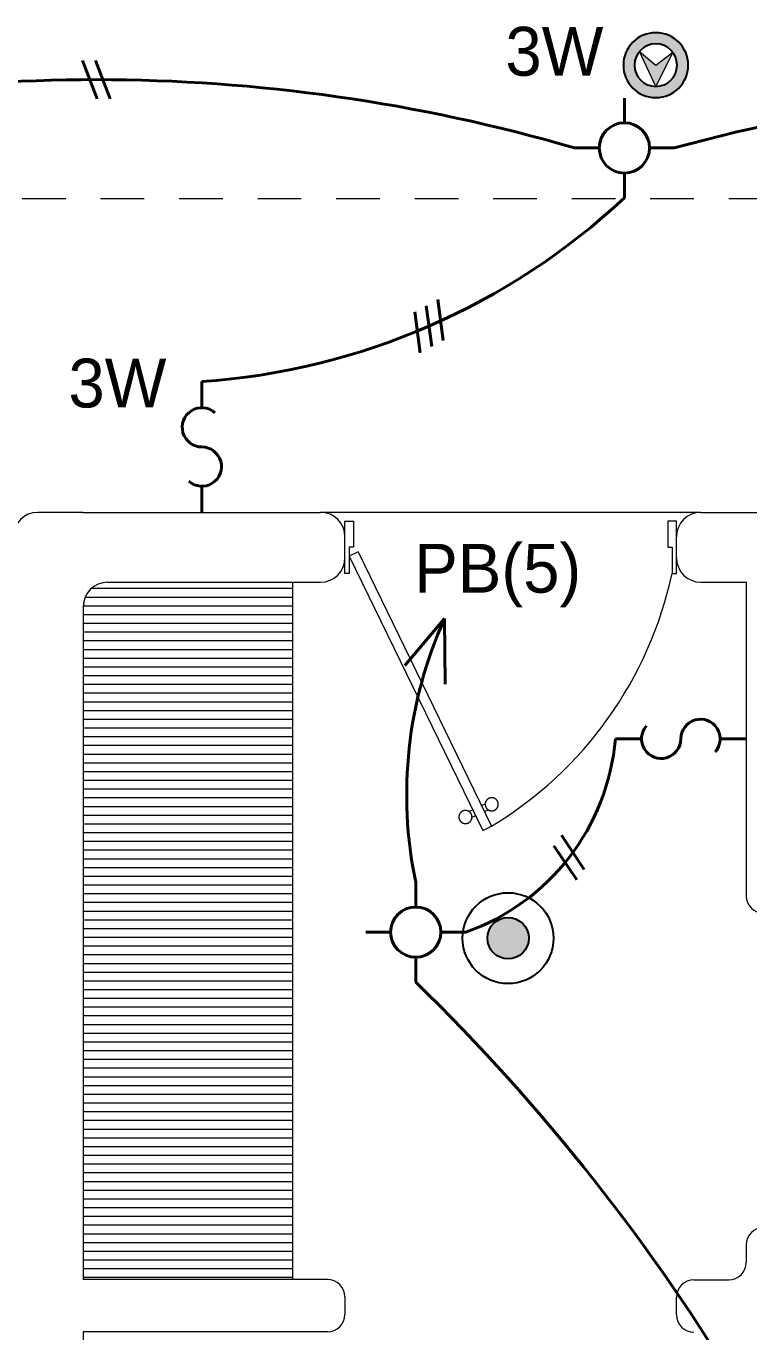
# Model space of a CAD drawing. Header units: metres. Extents: x 14 to 2416, y -346 to 476.
# Drawn here: x 141.013 to 143.084, y -82.42 to -78.677 of the extents above; entities that cross this region are included whole.
import ezdxf

# ---------------------------------------------------------------- set-up
doc = ezdxf.new("R2010")
doc.units = ezdxf.units.M
doc.linetypes.add('0', pattern=[0])
doc.linetypes.add('HIDDEN2', pattern=[0.1875, 0.125, -0.0625])
doc.layers.get('0').update_dxf_attribs({"linetype": '0', "lineweight": 20})
for name, color, linetype, lineweight in [('A-ANNO-TEXT', 20, 'Continuous', 13), ('A-DOOR', 35, 'Continuous', 5), ('A-WALL', 250, 'Continuous', 20), ('closets', 253, 'Continuous', 0), ('E Salida Interruptores', 22, 'Continuous', 40), ('E Salida Luces', 22, 'Continuous', 40), ('E Tuberia Emp Losa', 22, 'Continuous', 40), ('MAVA', 1, 'Continuous', 15), ('piso', 253, 'Continuous', 0)]:
    doc.layers.add(name, color=color, linetype=linetype, lineweight=lineweight)
doc.layers.add('MAVA LUM', color=1, linetype='Continuous')
doc.layers.add('MAVA Luminarias', color=1, linetype='Continuous')
doc.layers.add('Techos 1', color=7, linetype='HIDDEN2', lineweight=9, true_color=0x42391a)
doc.styles.add('CENTURY GOTHIC', font='GOTHIC.TTF')
doc.styles.add('DIMTEXT', font='dim.shx', dxfattribs={"width": 0.75})

# ---------------------------------------------------------------- blocks, each defined once
blk = doc.blocks.new('SUPERFICIAL')
at = {"layer": 'MAVA LUM'}
h = blk.add_hatch(color=256, dxfattribs=at)
h.dxf.hatch_style = 1
edge = h.paths.add_edge_path()
edge.add_arc((0.0008, 0.0016), 0.059, 0, 360)
for radius in [0.1303, 0.0593]:
    blk.add_circle((0.0008, 0.0016, 0), radius, dxfattribs=at)
at = {"ltscale": 1e-05, "style": 'DIMTEXT', "flags": 1}
blk.add_attdef('MULTIPLICADOR', (0.0928, 0.4687), '', height=0.15, dxfattribs=at)
blk = doc.blocks.new('dl ip')
at = {"layer": 'MAVA', "true_color": 0xf8991e, "transparency": 33554687}
h = blk.add_hatch(color=30, dxfattribs=at)
h.dxf.hatch_style = 1
h.paths.add_polyline_path([(94.7574, -111.2088), (94.7109, -111.2482), (94.6624, -111.2113), (94.7109, -111.3092)])
at = {"layer": 'MAVA Luminarias', "linetype": 'Continuous', "true_color": 0xf8991e}
h = blk.add_hatch(color=30, dxfattribs=at)
h.paths.add_polyline_path([(94.618, -111.2482, 1), (94.8039, -111.2482, 1)])
h.paths.add_polyline_path([(94.7719, -111.2482, -1), (94.6499, -111.2482, -1)], flags=16)
at = {"layer": 'MAVA', "color": 30, "true_color": 0xf8991e}
for p, q in [((94.7109, -111.2482), (94.6624, -111.2113)), ((94.6624, -111.2113), (94.7109, -111.3092)), ((94.7109, -111.3092), (94.7574, -111.2088)), ((94.7574, -111.2088), (94.7109, -111.2482))]:
    blk.add_line(p, q, dxfattribs=at)
at = {"layer": 'MAVA Luminarias', "color": 30, "linetype": 'Continuous', "true_color": 0xf8991e}
for radius in [0.093, 0.061]:
    blk.add_circle((94.7109, -111.2482), radius, dxfattribs=at)
blk = doc.blocks.new('puerta 1.00')
at = {"layer": 'A-DOOR'}
for p, q in [((-0.15, -0.0125), (-0.9369, -0.3949)), ((-0.1376, -0.038), (-0.15, -0.0125)), ((-0.1376, -0.038), (-0.9245, -0.4204)), ((-0.8946, -0.3743), (-0.8996, -0.3641)), ((-0.8777, -0.3661), (-0.8826, -0.3559)), ((-0.9369, -0.3949), (-0.9245, -0.4204)), ((-0.8822, -0.3998), (-0.8772, -0.4101)), ((-0.8653, -0.3916), (-0.8603, -0.4018))]:
    blk.add_line(p, q, dxfattribs=at)
for points in [[(-0.05, 0), (-0.05, -0.025), (-0.125, -0.025), (-0.125, -0.0125), (-0.2, -0.0125), (-0.2, 0), (-0.05, 0)], [(-0.05, -0.95), (-0.05, -0.925), (-0.125, -0.925), (-0.125, -0.9375), (-0.2, -0.9375), (-0.2, -0.95), (-0.05, -0.95)]]:
    blk.add_lwpolyline(points, dxfattribs=at)
blk.add_arc((0.0366, 0.1602), 1.1229, 211.1336, 257.8343, dxfattribs=at)
for points in [[(-0.8982, -0.3642), (-0.9033, -0.3642), (-0.912, -0.3591), (-0.917, -0.3504), (-0.917, -0.3403), (-0.912, -0.3316), (-0.9033, -0.3265), (-0.8932, -0.3265), (-0.8844, -0.3316), (-0.8794, -0.3403), (-0.8794, -0.3504), (-0.8844, -0.3591), (-0.8932, -0.3642), (-0.8982, -0.3642)], [(-0.8617, -0.4394), (-0.8667, -0.4394), (-0.8754, -0.4344), (-0.8805, -0.4256), (-0.8805, -0.4156), (-0.8754, -0.4068), (-0.8667, -0.4018), (-0.8566, -0.4018), (-0.8479, -0.4068), (-0.8428, -0.4156), (-0.8428, -0.4257), (-0.8479, -0.4344), (-0.8566, -0.4394), (-0.8617, -0.4394)]]:
    blk.add_open_spline(points, degree=2, dxfattribs=at)
blk = doc.blocks.new('PL BASE 2N NASAS 09')
at = {"layer": 'closets'}
h = blk.add_hatch(dxfattribs=at)
h.set_pattern_fill('LINE', color=256, scale=0.2)
h.set_pattern_definition([(0, (-797.739885, 161.261363), (0, 0.025), [])])
h.paths.add_polyline_path([(167.3475, -20.0108), (166.768, -19.4313, 0.198912), (166.7475, -19.4808), (166.7475, -21.4108), (167.3475, -21.4108)])
h.paths.add_polyline_path([(167.3475, -19.4108), (166.8175, -19.4108, 0.198912), (166.768, -19.4313), (167.3475, -20.0108)])
at = {"layer": 'A-WALL'}
for p, q in [((166.7475, -19.2117), (166.6175, -19.2117)), ((166.7475, -19.2117), (167.4275, -19.2117)), ((168.5175, -19.2117), (171.9525, -19.2117)), ((167.4975, -19.3417), (167.4975, -19.2817)), ((168.4475, -19.3417), (168.4475, -19.2817)), ((166.8175, -19.4117), (167.4275, -19.4117)), ((168.5175, -19.4117), (168.6475, -19.4117)), ((168.5175, -19.4117), (168.6475, -19.4117)), ((168.6475, -19.4108), (168.6475, -20.3108)), ((166.7475, -19.4808), (166.7475, -21.4108)), ((168.6475, -21.3117), (168.6475, -21.3617)), ((167.4475, -21.4108), (166.7475, -21.4108)), ((168.4975, -21.4117), (168.5975, -21.4117)), ((167.4975, -21.4608), (167.4975, -21.5108)), ((168.4475, -21.5117), (168.4475, -21.4617)), ((166.7475, -21.5608), (166.7475, -25.0117)), ((167.4475, -21.5608), (166.7475, -21.5608))]:
    blk.add_line(p, q, dxfattribs=at)
for centre, radius, start, end in [((166.6175, -19.2817), 0.07, 90, 180), ((167.4275, -19.2817), 0.07, 360, 90), ((168.5175, -19.2817), 0.07, 90, 180), ((167.4275, -19.3417), 0.07, 270, 360), ((168.5175, -19.3417), 0.07, 180, 270), ((166.8175, -19.4817), 0.07, 90, 180), ((168.6975, -20.3108), 0.05, 180, 270), ((168.6975, -21.3117), 0.05, 90, 180), ((168.5975, -21.3617), 0.05, 270, 360), ((167.4475, -21.4608), 0.05, 0, 90), ((168.4975, -21.4617), 0.05, 90, 180), ((167.4475, -21.5108), 0.05, 270, 0), ((168.4975, -21.5117), 0.05, 180, 270)]:
    blk.add_arc(centre, radius, start, end, dxfattribs=at)
at = {"layer": 'closets'}
blk.add_line((167.3475, -19.4108), (167.3475, -21.4108), dxfattribs=at)
at = {"layer": 'piso'}
blk.add_line((168.5175, -19.2117), (167.4275, -19.2117), dxfattribs=at)
at = {"layer": 'Techos 1'}
blk.add_line((160.0475, -18.3117), (172.1943, -18.3117), dxfattribs=at)
at = {"layer": 'A-DOOR', "rotation": 90.00000000000001}
blk.add_blockref('puerta 1.00', (167.4975, -19.1867), dxfattribs=at)
blk = doc.blocks.new('PL MUEBLES 2N NASAS 09')
blk.add_blockref('PL BASE 2N NASAS 09', (49.9143, 62.717))
blk = doc.blocks.new('A$C595364de')
blk.add_blockref('PL MUEBLES 2N NASAS 09', (-199.5618, -36.6052))
blk = doc.blocks.new('*U500')
at = {"layer": 'E Salida Luces', "linetype": 'Continuous'}
for p, q in [((0, 0.3583), (0, 0.1807)), ((-0.3576, 0.0007), (-0.18, 0.0007)), ((0.18, 0.0007), (0.3576, 0.0007)), ((0, -0.1793), (0, -0.3569))]:
    blk.add_line(p, q, dxfattribs=at)
blk.add_circle((0, 0.0007), 0.18, dxfattribs=at)
blk = doc.blocks.new('*U370')
for p, q in [((0.025, 1.368), (-1.049, -1.483)), ((0.987, 1.368), (-0.088, -1.483))]:
    blk.add_line(p, q)
blk = doc.blocks.new('*U680')
at = {"xscale": 0.0393700787401575, "yscale": 0.0393700787401575, "zscale": 0.0393700787401575, "rotation": 144.3806852906829}
blk.add_blockref('*U370', (-0.0023, -0.0011), dxfattribs=at)
blk = doc.blocks.new('*U461')
at = {"layer": 'E Salida Interruptores'}
for p, q in [((0.075, 0), (0, 0)), ((0.3, 0), (0.375, 0))]:
    blk.add_line(p, q, dxfattribs=at)
for centre, start, end in [((0.13125, 0), 0, 221.81031), ((0.24375, 0), 180, 41.81031)]:
    blk.add_arc(centre, 0.05625, start, end, dxfattribs=at)
blk = doc.blocks.new('*U674')
at = {"xscale": 0.03937007874015751, "yscale": 0.03937007874015751, "zscale": 0.03937007874015751, "rotation": 269.5925371846969}
blk.add_blockref('*U370', (0.0023, -0.0012), dxfattribs=at)
blk = doc.blocks.new('*U599')
at = {"xscale": 0.0393700787401575, "yscale": 0.0393700787401575, "zscale": 0.0393700787401575, "rotation": 2.686777310694097}
blk.add_blockref('*U370', (0.0011, 0.0023), dxfattribs=at)
blk = doc.blocks.new('*U600')
at = {"xscale": 0.0393700787401575, "yscale": 0.0393700787401575, "zscale": 0.0393700787401575, "rotation": 2.686777310694097}
blk.add_blockref('*U370', (0.0011, 0.0023), dxfattribs=at)
blk = doc.blocks.new('*U751')
at = {"layer": 'E Tuberia Emp Losa', "linetype": 'Continuous'}
for p, q in [((0.0268, 0.2185), (0, 0)), ((0, 0), (0.1733, 0.1585))]:
    blk.add_line(p, q, dxfattribs=at)

msp = doc.modelspace()

# ---------------------------------------------------------------- linework, layer by layer
at = {"layer": 'E Salida Luces'}
for centre, radius, start, end in [((141.2144, -83.7242), 4.8937, 73.7433, 106.254), ((144.3274, -84.3753), 5.544, 74.7661, 105.237), ((141.3818, -77.7314), 1.9692, 273.9264, 313.1026), ((143.3305, -80.8798), 1.227, 155.7242, 191.8223), ((142.058, -80.6649), 0.646, 289.4038, 355.0976), ((138.0013, -85.6431), 5.9077, 16.1215, 45.66925)]:
    msp.add_arc(centre, radius, start, end, dxfattribs=at)

# ---------------------------------------------------------------- block references
at = {"layer": 'A-ANNO-TEXT'}
msp.add_blockref('A$C595364de', (124.0766, -86.9711), dxfattribs=at)
at = {"layer": 'E Salida Luces', "xscale": 0.4, "yscale": 0.4, "zscale": 0.4, "rotation": 180}
for p in [(142.7274, -79.0259), (142.1296, -81.2739)]:
    msp.add_blockref('*U500', p, dxfattribs=at)
at = {"layer": 'E Tuberia Emp Losa'}
for name, p, xscale, yscale, zscale, rotation in [('*U674', (141.2144, -78.8305), -0.9842519685039597, 0.9842519685039597, 0.9842519685039597, 270), ('*U600', (142.1839, -79.5283), 0.9842519685039596, 0.9842519685039596, 0.9842519685039596, 205.4973185087766), ('*U599', (142.151, -79.5459), 0.9842519685039596, 0.9842519685039596, 0.9842519685039596, 205.4973185087766), ('*U751', (142.212, -80.3753), -0.7999999999999922, 0.7999999999999919, 0.799999999999992, 132.979339109847), ('*U680', (142.5688, -81.0604), 0.9842519685039597, 0.9842519685039597, 0.9842519685039597, 270)]:
    msp.add_blockref(name, p, dxfattribs=dict(at, xscale=xscale, yscale=yscale, zscale=zscale, rotation=rotation))
at = {"layer": 'E Tuberia Emp Losa', "xscale": -1, "rotation": 270}
msp.add_blockref('*U461', (141.5166, -80.071), dxfattribs=at)
at = {"layer": 'E Tuberia Emp Losa', "xscale": -1}
msp.add_blockref('*U461', (143.0766, -80.7201), dxfattribs=at)
at = {"layer": 'MAVA Luminarias', "xscale": -1}
msp.add_blockref('dl ip', (237.5283, 32.4593), dxfattribs=at)
at = {"layer": 'MAVA Luminarias'}
msp.add_blockref('SUPERFICIAL', (142.3933, -81.2932, 0), dxfattribs=at)

# ---------------------------------------------------------------- texts
at = {"layer": 'E Tuberia Emp Losa', "char_height": 0.14, "attachment_point": 5, "style": 'CENTURY GOTHIC'}
for s, insert, width in [('3W', (142.5268, -78.7501), 0.836737), ('3W', (141.2747, -79.7012), 0.836737), ('PB(5) ', (142.3644, -80.2522), 0.58376)]:
    msp.add_mtext(s, dxfattribs=dict(at, insert=insert, width=width))

doc.saveas('drawing.dxf')
